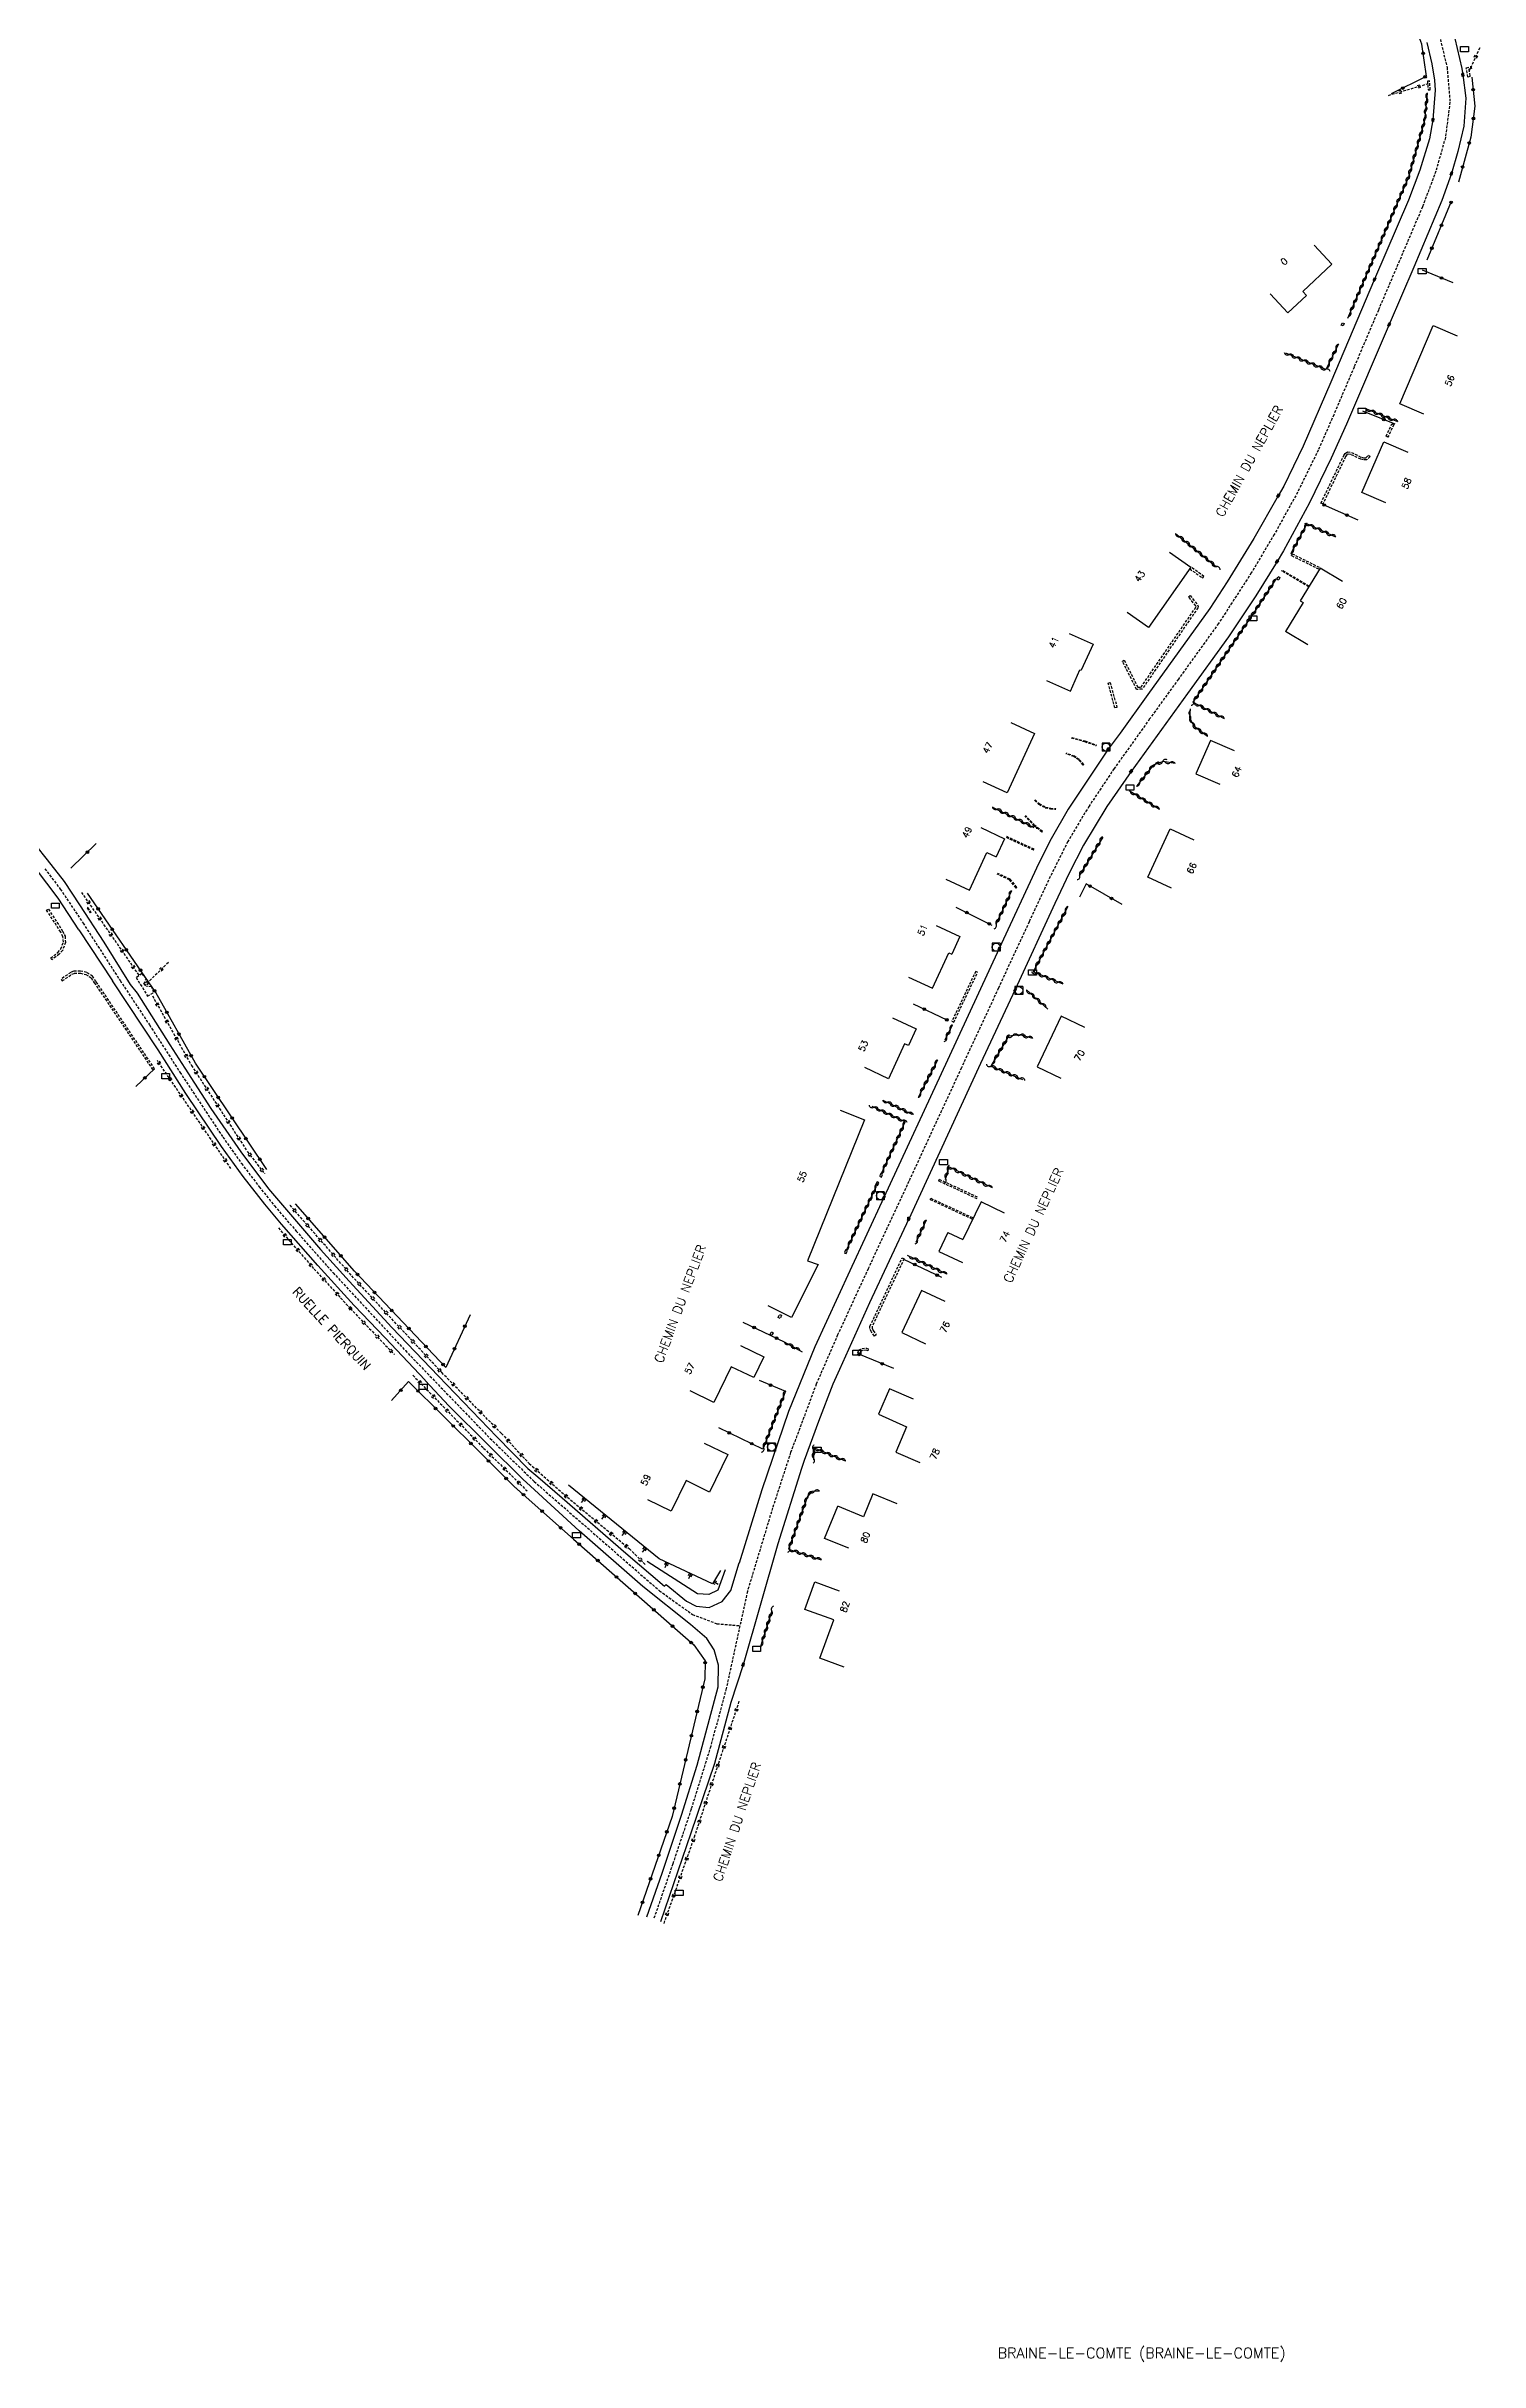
# Model space of a CAD drawing. Header units: millimetres. Extents: x 134000 to 135001, y 142013 to 143000.
# Drawn here: x 134335.5 to 134609.5, y 142262 to 142704.4 of the extents above; entities that cross this region are included whole.
import ezdxf
from ezdxf.enums import TextEntityAlignment as Align

# ---------------------------------------------------------------- set-up
doc = ezdxf.new("R2010")
doc.units = ezdxf.units.MM
doc.linetypes.add('DASHED', pattern=[0.75, 0.5, -0.25])
doc.layers.get('0').update_dxf_attribs({"linetype": 'CONTINUOUS'})
for name, color, linetype in [('W0001', 6, 'DASHED'), ('W0008', 7, 'CONTINUOUS'), ('W0100', 7, 'CONTINUOUS'), ('W0112', 1, 'DASHED'), ('W0211', 2, 'CONTINUOUS'), ('W0220', 5, 'DASHED'), ('W0310', 3, 'CONTINUOUS'), ('W0322', 7, 'CONTINUOUS'), ('W0400', 7, 'CONTINUOUS'), ('W0420', 7, 'CONTINUOUS'), ('W0980', 7, 'CONTINUOUS'), ('W0989', 7, 'CONTINUOUS'), ('W0991', 7, 'CONTINUOUS'), ('W1471', 7, 'CONTINUOUS')]:
    doc.layers.add(name, color=color, linetype=linetype)
doc.styles.get("Standard").update_dxf_attribs({"font": 'romans.shx', "width": 0.85})

# ---------------------------------------------------------------- blocks, each defined once
blk = doc.blocks.new('T1471')
at = {"color": 0, "linetype": 'Continuous', "flags": 128}
blk.add_lwpolyline([(-0.75, -0.5), (-0.75, 0.5), (0.75, 0.5), (0.75, -0.5), (-0.75, -0.5)], dxfattribs=at)
blk = doc.blocks.new('T400')
for p, q in [((-0.15, 0.3), (0.15, 0.3)), ((-0.15, -0.25), (-0.15, 0.3)), ((-0.15, 0.15), (0.15, 0.15)), ((-0.15, 0), (0.15, 0)), ((0.15, 0.3), (0.15, -0.25)), ((-0.15, -0.15), (0.15, -0.15)), ((-0.15, -0.25), (-0.15, -0.3)), ((-0.15, -0.3), (0.15, -0.3)), ((0.15, -0.3), (0.15, -0.25))]:
    blk.add_line(p, q)
blk = doc.blocks.new('T420')
for p, q in [((0.75, 0.75), (-0.75, 0.75)), ((-0.75, 0.75), (-0.75, -0.75)), ((0.75, 0.75), (0.75, -0.75)), ((0.75, -0.75), (-0.75, -0.75))]:
    blk.add_line(p, q)
blk.add_ellipse((0, 0), major_axis=(-0.53, 0.53), ratio=1, start_param=3.926991, end_param=10.210176)
blk = doc.blocks.new('t310o')
at = {"color": 0, "linetype": 'Continuous'}
for centre, start, end in [((-0.5, 0.38), 216.8699, 323.1304), ((0.5, -0.37), 36.8699, 143.1303)]:
    blk.add_arc(centre, 0.625, start, end, dxfattribs=at)
blk = doc.blocks.new('t220o')
at = {"color": 0, "linetype": 'Continuous'}
for p, q in [((-0.25, 0.25), (0.25, 0.25)), ((-0.25, -0.25), (0.25, -0.25))]:
    blk.add_line(p, q, dxfattribs=at)
blk = doc.blocks.new('t211o')
at = {"color": 0, "linetype": 'Continuous'}
for p, q in [((-0.29, 0.5), (-0.29, 0)), ((0, 1), (0, 0)), ((0.29, 0.5), (0.29, 0))]:
    blk.add_line(p, q, dxfattribs=at)
blk = doc.blocks.new('t322o')
at = {"color": 0, "linetype": 'Continuous'}
for radius in [0.25, 0.15]:
    blk.add_circle((0, 0), radius, dxfattribs=at)

msp = doc.modelspace()

# ---------------------------------------------------------------- linework, layer by layer
at = {"layer": 'W0001'}
for points in [[(134601.98, 142705.73), (134603.25, 142700.38), (134603.82, 142693.71), (134602.94, 142686.97), (134601.12, 142680.54), (134598.56, 142673.74), (134594.76, 142664.83), (134590.13, 142654), (134585.49, 142643.11), (134581.61, 142634.02), (134578.65, 142627.26), (134574.7, 142619.2), (134570.23, 142611.13), (134565.84, 142603.78), (134559.58, 142594.11), (134551.91, 142583.48), (134546.41, 142575.87), (134539.62, 142566.38), (134534.83, 142559.21), (134530.78, 142552.46), (134527.09, 142545.07), (134523.38, 142537.11), (134517.51, 142524.44), (134510.43, 142509.2), (134500.38, 142487.51), (134492.61, 142470.82), (134486.78, 142458.17), (134482.7, 142448.77), (134477.8, 142435.69), (134474.35, 142425.11), (134469.54, 142409.18), (134465.49, 142390.6), (134462.52, 142379.58), (134458.78, 142367.54), (134455.28, 142357.1), (134451.6, 142346.5)], [(134335.26, 142547.26), (134338.22, 142543.38), (134342.56, 142536.87), (134349.66, 142525.88), (134355.27, 142517.41), (134361.08, 142508.36), (134369.28, 142495.98), (134372.87, 142490.92), (134376.22, 142486.48), (134379.16, 142482.85), (134383.29, 142478.03), (134390.34, 142470.05), (134404.18, 142455.17), (134420.37, 142438.39), (134428.78, 142430.17)], [(134428.78, 142430.17), (134452.72, 142409.3), (134459.04, 142404.76), (134463.73, 142402.99), (134468.11, 142402.61)]]:
    msp.add_lwpolyline(points, dxfattribs=at)
at = {"layer": 'W0008'}
for p, q in [((134341.77, 142535.61), (134348.18, 142525.84)), ((134419.93, 142437.25), (134426.62, 142430.61)), ((134421.62, 142438.71), (134427.59, 142432.64)), ((134427.59, 142432.64), (134429.46, 142431.07)), ((134426.62, 142430.61), (134428.1, 142429.27))]:
    msp.add_line(p, q, dxfattribs=at)
for points in [[(134341.77, 142535.61), (134337.79, 142541.63), (134333.46, 142547.35), (134320.47, 142563.19), (134303.79, 142582.77), (134292.44, 142596.11), (134279.47, 142611.29), (134263.48, 142630.33), (134246.31, 142650.75), (134221.54, 142680.29), (134217.97, 142684.58), (134213.37, 142689.93), (134209.28, 142694.7), (134202.64, 142702.26), (134194.4, 142711.37), (134186.63, 142719.88), (134177.74, 142729.3), (134168.66, 142739.15), (134158.07, 142750.42), (134148.99, 142759.95), (134139.81, 142769.37), (134131.95, 142777.17), (134120.02, 142788.73), (134103.4, 142804.69)], [(134604.74, 142705.92), (134606.11, 142700.2), (134606.28, 142698.95), (134606.88, 142694.53), (134606.49, 142689.15), (134605.33, 142684.34), (134604.11, 142680.1), (134602.29, 142674.94), (134596.89, 142662.19), (134592.2, 142651.23), (134584.05, 142632.19), (134581.14, 142625.69), (134576.94, 142617.15), (134571.99, 142608.02), (134570.77, 142605.98), (134566.71, 142599.38), (134561.49, 142591.54), (134553.65, 142580.77), (134542.86, 142565.86), (134538.26, 142559.18), (134533.8, 142551.74), (134531.06, 142546.44), (134528.32, 142540.63), (134520.72, 142524.16), (134514.12, 142510.02), (134500.37, 142480.29), (134500.37, 142480.39), (134492.87, 142464.28), (134487.12, 142451.57), (134485.86, 142448.76), (134483.1, 142441.61), (134480.37, 142434.2), (134479.86, 142432.65), (134475.35, 142418.28), (134468.73, 142395.16), (134466.37, 142387.93), (134463.22, 142376.27), (134458.72, 142362.97), (134452.91, 142346.02)], [(134599.39, 142705.12), (134600.36, 142701.06), (134600.83, 142697.93), (134600.99, 142696.03), (134600.56, 142690.33), (134599.9, 142686.75), (134598.07, 142680.73), (134595.89, 142675.02), (134589.39, 142659.91), (134581.04, 142640.25), (134575.79, 142627.98), (134572.04, 142620.37), (134571.01, 142618.54), (134566.3, 142610.35), (134561.22, 142602.08), (134557.93, 142596.98), (134546.1, 142580.57), (134540.78, 142573.18), (134538.51, 142570.08), (134530.86, 142558.61), (134527.57, 142552.94), (134525.26, 142548.29), (134517.68, 142532), (134507.81, 142510.68), (134495.61, 142484.41), (134489.13, 142470.43), (134482.4, 142455.91), (134477.4, 142443.54), (134472.27, 142428.55), (134467.99, 142414.59)], [(134333.49, 142551.77), (134335.7, 142548.96), (134338.93, 142544.79), (134341.89, 142540.37), (134346.53, 142533.25), (134351.6, 142525.16), (134352.93, 142523.49), (134359.17, 142513.58), (134362, 142509.16), (134366.98, 142501.43), (134372.73, 142493.16), (134378.03, 142486.12), (134387.92, 142474.51), (134393.42, 142468.44), (134401.55, 142459.57), (134410.5, 142450.29), (134421.62, 142438.71)], [(134407.97, 142449.5), (134400.3, 142457.59), (134394.36, 142463.83), (134387.43, 142471.46), (134380.47, 142479.33), (134377.3, 142483.13), (134373.14, 142488.42), (134369.01, 142494.2), (134362.23, 142504.32), (134356.92, 142512.63), (134348.18, 142525.84)], [(134407.93, 142449.48), (134412.45, 142444.65), (134419.93, 142437.25)], [(134450.29, 142346.98), (134453.27, 142355.32), (134456.95, 142366.39), (134459.96, 142375.96), (134463.98, 142390.9), (134464.02, 142395.08), (134463.19, 142397.98), (134461.81, 142400.15), (134458.65, 142402.87), (134449.56, 142410.13), (134437.36, 142420.77), (134428.08, 142429.28)], [(134429.46, 142431.07), (134434.16, 142427.06), (134446.33, 142416.49), (134453.72, 142410.17), (134453.99, 142410.51), (134457.93, 142407.31), (134459.77, 142406.37), (134462.22, 142406.11), (134464.74, 142407.26), (134466.35, 142409.31), (134467.97, 142414.61)]]:
    msp.add_lwpolyline(points, dxfattribs=at)
at = {"layer": 'W0100'}
for p, q in [((134581.25, 142662.79), (134575.67, 142657.57)), ((134577.84, 142666.44), (134581.25, 142662.79)), ((134575.67, 142657.57), (134576.4, 142656.79)), ((134576.64, 142590.01), (134572.38, 142592.62)), ((134526.69, 142583.24), (134531.26, 142581.2)), ((134531.26, 142581.2), (134533.08, 142585.29)), ((134533.08, 142585.29), (134533.36, 142585.17)), ((134511.97, 142543.17), (134515.33, 142550.37)), ((134515.33, 142550.37), (134517.06, 142549.56)), ((134507.44, 142545.29), (134511.97, 142543.17)), ((134504.89, 142524.45), (134508.03, 142531.21)), ((134508.03, 142531.21), (134508.58, 142530.95)), ((134500.36, 142526.55), (134504.89, 142524.45)), ((134507.85, 142477.77), (134510.72, 142476.41)), ((134491.75, 142423.44), (134486.81, 142425.45)), ((134493.53, 142427.8), (134491.75, 142423.44)), ((134498.16, 142425.91), (134493.53, 142427.8)), ((134480.49, 142405.74), (134482.41, 142410.99)), ((134482.41, 142410.99), (134487.1, 142409.28)), ((134486.04, 142403.73), (134480.49, 142405.74)), ((134483.36, 142396.38), (134486.04, 142403.73)), ((134488.06, 142394.67), (134483.36, 142396.38))]:
    msp.add_line(p, q, dxfattribs=at)
for points in [[(134569.43, 142657.12), (134572.85, 142653.47), (134576.4, 142656.79)], [(134598.85, 142634.12), (134594.25, 142636.07), (134600.58, 142651.03), (134605.19, 142649.08)], [(134591.57, 142617.16), (134586.98, 142619.14), (134591.16, 142628.83), (134595.75, 142626.85)], [(134550.24, 142607.77), (134554.32, 142604.89), (134546.18, 142593.33), (134542.09, 142596.21)], [(134583.26, 142602.12), (134578.98, 142604.71), (134575.2, 142598.47), (134575.74, 142598.13), (134572.38, 142592.62)], [(134531.04, 142592.22), (134535.6, 142590.17), (134533.36, 142585.17)], [(134519.9, 142575.19), (134524.43, 142573.08), (134519.16, 142561.77), (134514.63, 142563.88)], [(134562.62, 142569.78), (134558.04, 142571.78), (134555.25, 142565.39), (134559.83, 142563.39)], [(134514.13, 142555.11), (134518.67, 142552.99), (134517.06, 142549.56)], [(134550.58, 142543.55), (134546.05, 142545.65), (134550.34, 142554.91), (134554.88, 142552.8)], [(134505.59, 142536.38), (134510.13, 142534.28), (134508.58, 142530.95)], [(134497.3, 142518.78), (134501.82, 142516.64), (134500.34, 142513.5), (134499.59, 142513.81), (134496.5, 142507.14), (134491.96, 142509.25)], [(134534.03, 142516.95), (134529.51, 142519.1), (134524.91, 142509.39), (134529.42, 142507.25)], [(134487.29, 142501.13), (134491.93, 142499.26), (134481.04, 142472.33), (134483.08, 142471.63), (134477.97, 142461.49), (134473.51, 142463.74)], [(134518.69, 142481.42), (134514.19, 142483.59), (134510.72, 142476.41)], [(134507.85, 142477.77), (134506.13, 142474.14), (134510.65, 142472)], [(134507.35, 142464.55), (134502.82, 142466.67), (134499.07, 142458.61), (134503.6, 142456.5)], [(134468.22, 142456.16), (134472.71, 142453.97), (134470.77, 142450.01), (134466.43, 142452.05), (134463.1, 142445.28), (134458.62, 142447.49)], [(134501.26, 142445.88), (134496.67, 142447.87), (134494.57, 142443.01), (134499.96, 142440.59), (134497.9, 142435.8), (134502.49, 142433.82)], [(134461.3, 142437.52), (134465.8, 142435.34), (134462.32, 142428.16), (134457.82, 142430.33), (134454.98, 142424.5), (134450.49, 142426.69)], [(134488.92, 142417.4), (134484.3, 142419.29), (134486.81, 142425.45)]]:
    msp.add_lwpolyline(points, dxfattribs=at)
at = {"layer": 'W0112'}
for p, q in [((134599.9, 142697.82), (134599.5, 142697.78)), ((134600.06, 142696.1), (134599.9, 142697.82)), ((134606.94, 142700.3), (134607.79, 142700.57)), ((134607.26, 142698.54), (134606.94, 142700.3)), ((134583.41, 142650.97), (134583.05, 142651.13)), ((134583.62, 142651.43), (134583.41, 142650.97)), ((134591.61, 142629.91), (134592.7, 142632.27)), ((134592.7, 142632.27), (134593.07, 142632.1)), ((134587.75, 142625.8), (134588.27, 142626.3)), ((134554.32, 142604.89), (134554.09, 142604.56)), ((134556.78, 142603.12), (134554.32, 142604.89)), ((134573.55, 142607.09), (134573.65, 142607.43)), ((134573.55, 142607.09), (134578.84, 142604.47)), ((134573.65, 142607.43), (134579.02, 142604.77)), ((134570.71, 142602.57), (134570.97, 142603.07)), ((134570.97, 142603.07), (134571.33, 142602.89)), ((134571.65, 142604.14), (134571.74, 142604.31)), ((134576.8, 142601.1), (134571.65, 142604.14)), ((134576.9, 142601.27), (134571.74, 142604.31)), ((134538.87, 142582.84), (134540.17, 142578.09)), ((134543.93, 142581.51), (134541.21, 142586.92)), ((134540.17, 142578.09), (134539.78, 142577.98)), ((134519.06, 142553.45), (134524.31, 142551.02)), ((134343.48, 142539.85), (134344.07, 142538.9)), ((134344.07, 142538.9), (134343.92, 142538.82)), ((134338, 142530.93), (134336.62, 142529.88)), ((134340.2, 142527.44), (134338.37, 142526.15)), ((134354.2, 142525.27), (134354.67, 142524.74)), ((134508.98, 142517.92), (134513.53, 142527.47)), ((134513.53, 142527.47), (134513.17, 142527.64)), ((134494.67, 142487.23), (134494.31, 142487.4)), ((134494.41, 142486.7), (134494.67, 142487.23)), ((134495.39, 142488.87), (134495.03, 142489.03)), ((134495.17, 142488.34), (134495.39, 142488.87)), ((134513.53, 142484.5), (134506.19, 142487.88)), ((134504.49, 142484.06), (134512.57, 142480.31)), ((134488.64, 142474.25), (134488.28, 142474.41)), ((134488.4, 142473.72), (134488.64, 142474.25)), ((134492.97, 142459.86), (134499.12, 142472.89)), ((134475.82, 142461.33), (134475.45, 142461.48)), ((134476.06, 142461.92), (134475.82, 142461.33)), ((134474.24, 142458.05), (134473.88, 142458.23)), ((134474.49, 142458.59), (134474.24, 142458.05)), ((134492.28, 142455.65), (134492.64, 142455.54))]:
    msp.add_line(p, q, dxfattribs=at)
for points in [[(134599.5, 142697.78), (134599.66, 142696.07), (134600.06, 142696.1)], [(134607.4, 142700.02), (134607.65, 142698.61), (134607.26, 142698.54)], [(134607.79, 142700.57), (134607.91, 142700.18), (134607.4, 142700.02)], [(134583.05, 142651.13), (134583.25, 142651.6), (134583.62, 142651.43)], [(134593.07, 142632.1), (134591.97, 142629.74), (134591.61, 142629.91)], [(134579.16, 142617.13), (134583.52, 142626.2), (134583.79, 142626.62), (134584.23, 142626.92), (134584.99, 142626.8), (134586.89, 142625.88), (134587.3, 142625.8), (134587.75, 142625.8)], [(134583.87, 142626), (134579.52, 142616.96), (134579.16, 142617.13)], [(134588.27, 142626.3), (134588.55, 142626.02), (134587.91, 142625.41), (134587.26, 142625.4), (134586.77, 142625.5), (134584.87, 142626.42), (134584.32, 142626.5), (134584.09, 142626.34), (134583.87, 142626)], [(134554.09, 142604.56), (134556.55, 142602.8), (134556.78, 142603.12)], [(134571.33, 142602.89), (134571.07, 142602.39), (134570.71, 142602.57)], [(134541.21, 142586.92), (134541.56, 142587.11), (134544.17, 142581.92), (134544.78, 142581.97), (134555.27, 142597.27), (134555.28, 142597.34), (134555.22, 142597.51)], [(134554.16, 142599.45), (134555.57, 142597.71), (134555.7, 142597.39), (134555.65, 142597.12), (134545, 142581.58), (134543.93, 142581.51)], [(134555.22, 142597.51), (134553.85, 142599.2), (134554.16, 142599.45)], [(134539.78, 142577.98), (134538.48, 142582.73), (134538.87, 142582.84)], [(134531.43, 142572.25), (134533.95, 142571.57), (134536.2, 142570.79), (134536.29, 142570.89)], [(134531.52, 142572.35), (134534.04, 142571.67), (134536.29, 142570.89)], [(134533.73, 142567.07), (134532.88, 142568.04), (134531.93, 142568.68), (134530.4, 142569.23)], [(134533.73, 142567.07), (134533.84, 142567.15), (134533, 142568.12), (134532.05, 142568.75), (134530.52, 142569.31)], [(134525.84, 142554.26), (134524.39, 142555.42), (134522.58, 142557.33)], [(134525.84, 142554.26), (134525.93, 142554.38), (134524.47, 142555.54), (134522.67, 142557.44)], [(134524.43, 142560.36), (134525.2, 142559.59), (134526.48, 142558.92), (134527.49, 142558.68), (134528.49, 142558.61), (134528.45, 142558.75)], [(134524.53, 142560.45), (134525.28, 142559.7), (134526.53, 142559.05), (134527.51, 142558.82), (134528.45, 142558.75)], [(134518.98, 142553.26), (134524.23, 142550.83), (134524.31, 142551.02)], [(134520.88, 142543.57), (134519.61, 142545.14), (134517.27, 142546.24)], [(134520.88, 142543.57), (134521.04, 142543.7), (134519.76, 142545.26), (134517.43, 142546.37)], [(134338.3, 142535.15), (134335.61, 142539.32), (134335.95, 142539.54)], [(134335.95, 142539.54), (134338.65, 142535.35), (134339.12, 142534.37), (134339.2, 142533.16), (134338.67, 142531.72), (134338, 142530.93)], [(134343.48, 142539.85), (134343.33, 142539.77), (134343.92, 142538.82)], [(134336.62, 142529.88), (134336.38, 142530.2), (134337.73, 142531.22), (134338.32, 142531.92), (134338.8, 142533.22), (134338.72, 142534.27), (134338.3, 142535.15)], [(134338.37, 142526.15), (134338.6, 142525.83), (134340.39, 142527.08), (134340.87, 142527.27), (134342.06, 142527.3), (134343.11, 142527.07), (134344.1, 142526.41), (134344.71, 142525.48)], [(134356.25, 142509.02), (134345.05, 142525.7), (134344.39, 142526.7), (134343.27, 142527.44), (134342.09, 142527.7), (134340.79, 142527.67), (134340.2, 142527.44)], [(134344.71, 142525.48), (134355.92, 142508.8), (134356.25, 142509.02)], [(134354.2, 142525.27), (134354.67, 142526.23), (134353.82, 142527.22), (134352.74, 142526.46), (134354.86, 142522.93), (134356.18, 142523.64), (134355.64, 142524.71), (134354.67, 142524.74)], [(134513.17, 142527.64), (134508.62, 142518.1), (134508.98, 142517.92)], [(134494.31, 142487.4), (134494.05, 142486.88), (134494.41, 142486.7)], [(134495.03, 142489.03), (134494.8, 142488.5), (134495.17, 142488.34)], [(134513.45, 142484.18), (134506.1, 142487.57), (134506.19, 142487.88)], [(134504.49, 142484.06), (134504.61, 142484.28), (134512.69, 142480.54)], [(134488.28, 142474.41), (134488.04, 142473.88), (134488.4, 142473.72)], [(134499.12, 142472.89), (134499.48, 142472.71), (134493.36, 142459.76), (134493.36, 142459.48), (134493.6, 142458.99)], [(134475.45, 142461.48), (134475.69, 142462.07), (134476.06, 142461.92)], [(134493.82, 142457.95), (134493.25, 142458.79), (134492.95, 142459.39), (134492.97, 142459.86)], [(134493.6, 142458.99), (134494.15, 142458.17), (134493.82, 142457.95)], [(134473.88, 142458.23), (134474.13, 142458.76), (134474.49, 142458.59)], [(134490.66, 142454.8), (134490.87, 142455.31), (134491.45, 142455.61), (134492.28, 142455.65)], [(134491.18, 142455.02), (134491.03, 142454.64), (134490.66, 142454.8)], [(134492.64, 142455.54), (134492.53, 142455.16), (134492.24, 142455.24), (134491.55, 142455.22), (134491.18, 142455.02)]]:
    msp.add_lwpolyline(points, dxfattribs=at)
at = {"layer": 'W0211'}
for points in [[(134464.4, 142413.13), (134462.89, 142410.62), (134452.68, 142415.38), (134435.33, 142429.48)], [(134465.26, 142413.26), (134463.88, 142409.42), (134462.14, 142408.58), (134460.01, 142408.69), (134450.38, 142414.86)]]:
    msp.add_lwpolyline(points, dxfattribs=at)
at = {"layer": 'W0220'}
for p, q in [((134609.5, 142704.11), (134607.39, 142699.51)), ((134599.67, 142697.23), (134591.95, 142694.95)), ((134353.26, 142526.94), (134342.31, 142542.74)), ((134358.87, 142529.34), (134354.48, 142525.1)), ((134370.83, 142489.97), (134356.75, 142510.64)), ((134405.61, 142450.47), (134419.11, 142436.54)), ((134422.51, 142439.36), (134427.82, 142433.62)), ((134419.11, 142436.54), (134427.43, 142428.38))]:
    msp.add_line(p, q, dxfattribs=at)
for points in [[(134355.82, 142522.98), (134363.29, 142509.68), (134374.01, 142493.15), (134377.27, 142488.97)], [(134422.51, 142439.36), (134411.12, 142450.98), (134393.82, 142469.59), (134381.94, 142483.16)], [(134379.89, 142478.62), (134386.73, 142470.76), (134393.65, 142463.22), (134402.06, 142454.42)], [(134427.82, 142433.62), (134434.57, 142427.65), (134446.98, 142417.32), (134450.05, 142414.27)], [(134453.61, 142345.74), (134459.43, 142362.25), (134464.05, 142376.32), (134467.99, 142388.18)]]:
    msp.add_lwpolyline(points, dxfattribs=at)
at = {"layer": 'W0310'}
for p, q in [((134593.83, 142632.68), (134587.58, 142635.22)), ((134551.37, 142611.34), (134559.17, 142604.94)), ((134560.73, 142575.92), (134554.68, 142579.08)), ((134548.29, 142558.6), (134542.52, 142562.14)), ((134516.36, 142559.05), (134524.26, 142555.16)), ((134537.44, 142553.31), (134532.96, 142545.87)), ((134520.02, 142543.04), (134517.05, 142536.61)), ((134530.8, 142540.01), (134524.13, 142527.54)), ((134529.87, 142525.19), (134524.13, 142527.54)), ((134522.88, 142524.09), (134526.95, 142520.45)), ((134508.7, 142517.38), (134507.29, 142514.52)), ((134505.87, 142510.7), (134502.16, 142503.56)), ((134495.4, 142503.06), (134500.95, 142500.36)), ((134488.45, 142474.37), (134494.2, 142486.62)), ((134503.7, 142480.11), (134501.7, 142475.83)), ((134507.68, 142469.76), (134500.12, 142473.36)), ((134476.57, 142456.87), (134479.98, 142454.94)), ((134476.79, 142447.42), (134472.5, 142436.37)), ((134472.11, 142398.7), (134474.25, 142405.49))]:
    msp.add_line(p, q, dxfattribs=at)
for points in [[(134599.48, 142695.46), (134598.97, 142690.24), (134595.86, 142679.39), (134584.26, 142652.38)], [(134582.5, 142647.49), (134580.08, 142642.64), (134572.47, 142645.75)], [(134582.02, 142610.62), (134576.48, 142613.16), (134573.41, 142607.49)], [(134570.52, 142602.58), (134566.64, 142596.67), (134554.69, 142579.07)], [(134557.49, 142572.55), (134554.95, 142574.43), (134554.07, 142576.11), (134554.24, 142577.81)], [(134551.31, 142567.36), (134549.01, 142567.76), (134547.12, 142567.04), (134543.95, 142563.09)], [(134524.11, 142514.8), (134521.64, 142515.55), (134519.42, 142515.25), (134516.07, 142509.55), (134522.12, 142507.01)], [(134495.15, 142489.02), (134499.7, 142498.9), (134493.37, 142501.83)], [(134516.36, 142486.26), (134508.01, 142490.28), (134507.31, 142487.79)], [(134488.31, 142434.07), (134482.23, 142436.58), (134482.14, 142434.33)], [(134483.31, 142428.34), (134481.86, 142428.23), (134481, 142427.31), (134477.42, 142417.21), (134483.63, 142415.18)]]:
    msp.add_lwpolyline(points, dxfattribs=at)
at = {"layer": 'W0322'}
for p, q in [((134607.98, 142698.49), (134608.59, 142692.95)), ((134599.44, 142663.63), (134604.11, 142674.8)), ((134604.42, 142659.23), (134598.59, 142661.64)), ((134593.36, 142632.21), (134587.19, 142634.71)), ((134586.28, 142613.88), (134579.65, 142616.81)), ((134345.1, 142552.08), (134340.21, 142547.38)), ((134509.36, 142539.93), (134516.27, 142536.49)), ((134501.2, 142521.42), (134507.67, 142518.38)), ((134352.68, 142505.63), (134356.23, 142509.05)), ((134499.38, 142472.67), (134506.66, 142469.2)), ((134468.68, 142460.62), (134476.56, 142456.87)), ((134497.51, 142451.77), (134490.83, 142454.5)), ((134471.79, 142449.51), (134476.79, 142447.41)), ((134472.5, 142436.37), (134464.06, 142440.43)), ((134418.38, 142435.75), (134424.96, 142429.23)), ((134424.96, 142429.23), (134426.82, 142427.58))]:
    msp.add_line(p, q, dxfattribs=at)
for points in [[(134592.67, 142695.37), (134599.34, 142698.71), (134598.44, 142704.82), (134596.7, 142709.41)], [(134608.59, 142692.95), (134607.83, 142687.07), (134605.42, 142678.46)], [(134541.19, 142540.41), (134534.26, 142544.38), (134532.98, 142541.84)], [(134377.66, 142489.77), (134364.03, 142510.08), (134356.45, 142523.6), (134343.41, 142542.58)], [(134416.54, 142462.02), (134411.92, 142451.95), (134394.45, 142470.33), (134383.15, 142483.24)], [(134418.38, 142435.75), (134404.79, 142449.25), (134401.52, 142445.63)], [(134424.96, 142429.23), (134436.31, 142419.15), (134459.29, 142398.95), (134461.48, 142395.92), (134461.4, 142392.45), (134455.17, 142366.15), (134448.6, 142347.22)]]:
    msp.add_lwpolyline(points, dxfattribs=at)

# ---------------------------------------------------------------- block references
at = {"layer": 'W0211'}
for p, rotation in [((134438.48, 142426.92), 140.9064258355465), ((134442.36, 142423.77), 140.9064258355465), ((134446.24, 142420.62), 140.9064258355465), ((134450.12, 142417.46), 140.9064258355465), ((134454.22, 142414.66), 154.9912945989635), ((134458.75, 142412.55), 154.9912945989635), ((134463.11, 142410.99), 239.0529904114305)]:
    msp.add_blockref('t211o', p, dxfattribs=dict(at, rotation=rotation))
at = {"layer": 'W0220'}
for p, rotation in [((134608.72, 142702.41), 245.4257016514454), ((134594.28, 142695.64), 196.4321656811124), ((134597.88, 142696.7), 196.4321656811124), ((134343.65, 142540.81), 124.7241772076529), ((134345.78, 142537.73), 124.7241772076529), ((134347.92, 142534.65), 124.7241772076529), ((134350.06, 142531.57), 124.7241772076529), ((134352.19, 142528.48), 124.7241772076529), ((134354.83, 142525.43), 224.0042065137097), ((134357.52, 142528.03), 224.0042065137097), ((134356.73, 142521.35), 299.29788889455), ((134358.57, 142518.08), 299.29788889455), ((134360.4, 142514.81), 299.29788889455), ((134357.11, 142510.12), 124.2600131352332), ((134362.24, 142511.54), 299.29788889455), ((134364.16, 142508.32), 302.9818118306417), ((134359.22, 142507.02), 124.2600131352332), ((134361.33, 142503.92), 124.2600131352332), ((134366.2, 142505.18), 302.9818118306417), ((134363.44, 142500.82), 124.2600131352332), ((134368.25, 142502.03), 302.9818118306417), ((134370.29, 142498.89), 302.9818118306417), ((134365.55, 142497.72), 124.2600131352332), ((134367.66, 142494.62), 124.2600131352332), ((134372.33, 142495.74), 302.9818118306417), ((134369.77, 142491.52), 124.2600131352332), ((134374.42, 142492.63), 307.9603948989287), ((134376.72, 142489.67), 307.9603948989287), ((134382.99, 142481.96), 131.2204863229281), ((134381.12, 142477.21), 311.0225061396268), ((134385.46, 142479.14), 131.2204863229281), ((134387.93, 142476.32), 131.2204863229281), ((134383.58, 142474.38), 311.0225061396268), ((134390.4, 142473.5), 131.2204863229281), ((134386.04, 142471.55), 311.0225061396268), ((134388.55, 142468.77), 312.5717936428836), ((134392.87, 142470.68), 131.2204863229281), ((134395.39, 142467.9), 132.9027701343055), ((134391.09, 142466.01), 312.5717936428836), ((134393.63, 142463.25), 312.5717936428836), ((134397.95, 142465.16), 132.9027701343055), ((134396.22, 142460.54), 313.7015366205636), ((134400.5, 142462.41), 132.9027701343055), ((134403.05, 142459.66), 132.9027701343055), ((134398.81, 142457.82), 313.7015366205636), ((134401.4, 142455.11), 313.7015366205636), ((134405.61, 142456.92), 132.9027701343055), ((134408.16, 142454.17), 132.9027701343055), ((134410.71, 142451.42), 132.9027701343055), ((134406.92, 142449.12), 314.1102437077306), ((134409.53, 142446.43), 314.1102437077306), ((134413.32, 142448.73), 134.434956298455), ((134415.95, 142446.06), 134.434956298455), ((134412.14, 142443.73), 314.1102437077306), ((134414.75, 142441.04), 314.1102437077306), ((134418.58, 142443.38), 134.434956298455), ((134417.36, 142438.35), 314.1102437077306), ((134421.2, 142440.7), 134.434956298455), ((134423.79, 142437.98), 312.7417230386911), ((134420.45, 142435.23), 315.546178630413), ((134423.13, 142432.6), 315.546178630413), ((134426.33, 142435.23), 312.7417230386911), ((134429.23, 142432.37), 318.4933092661556), ((134425.81, 142429.97), 315.546178630413), ((134432.04, 142429.89), 318.4933092661556), ((134434.85, 142427.41), 320.2261301767654), ((134437.73, 142425.01), 320.2261301767654), ((134440.61, 142422.61), 320.2261301767654), ((134443.5, 142420.21), 320.2261301767654), ((134446.38, 142417.82), 320.2261301767654), ((134449.09, 142415.23), 315.2431825678619), ((134467.46, 142386.57), 71.62301422930128), ((134465.09, 142379.46), 71.62301422930128), ((134466.27, 142383.02), 71.62301422930128), ((134463.91, 142375.9), 71.84389853230074), ((134462.74, 142372.33), 71.84389853230074), ((134461.58, 142368.77), 71.84389853230074), ((134459.22, 142361.65), 70.54993101179848), ((134460.41, 142365.21), 71.84389853230074), ((134457.98, 142358.11), 70.54993101179848), ((134456.73, 142354.58), 70.54993101179848), ((134455.48, 142351.04), 70.54993101179848), ((134454.23, 142347.51), 70.54993101179848)]:
    msp.add_blockref('t220o', p, dxfattribs=dict(at, rotation=rotation))
at = {"layer": 'W0310'}
for p, rotation in [((134599.24, 142692.98), 264.4240586759598), ((134599.39, 142694.47), 264.4240586759598), ((134598.49, 142688.56), 253.9729513091183), ((134598.9, 142690), 253.9729513091183), ((134599.09, 142691.48), 264.4240586759598), ((134597.25, 142684.23), 253.9729513091183), ((134597.66, 142685.67), 253.9729513091183), ((134598.07, 142687.12), 253.9729513091183), ((134596, 142679.91), 253.9729513091183), ((134596.42, 142681.35), 253.9729513091183), ((134596.83, 142682.79), 253.9729513091183), ((134594.29, 142675.75), 246.7680928779809), ((134594.88, 142677.13), 246.7680928779809), ((134595.48, 142678.51), 246.7680928779809), ((134591.93, 142670.24), 246.7680928779809), ((134592.52, 142671.61), 246.7680928779809), ((134593.11, 142672.99), 246.7680928779809), ((134593.7, 142674.37), 246.7680928779809), ((134590.15, 142666.1), 246.7680928779809), ((134590.74, 142667.48), 246.7680928779809), ((134591.33, 142668.86), 246.7680928779809), ((134588.38, 142661.97), 246.7680928779809), ((134588.97, 142663.34), 246.7680928779809), ((134589.56, 142664.72), 246.7680928779809), ((134586.6, 142657.83), 246.7680928779809), ((134587.19, 142659.21), 246.7680928779809), ((134587.78, 142660.59), 246.7680928779809), ((134584.83, 142653.7), 246.7680928779809), ((134585.42, 142655.07), 246.7680928779809), ((134586.01, 142656.45), 246.7680928779809), ((134573.06, 142645.51), 157.789746036664), ((134574.45, 142644.94), 157.789746036664), ((134575.84, 142644.37), 157.789746036664), ((134580.72, 142643.91), 243.4821989302618), ((134581.39, 142645.25), 243.4821989302618), ((134582.06, 142646.59), 243.4821989302618), ((134577.23, 142643.81), 157.789746036664), ((134578.62, 142643.24), 157.789746036664), ((134580.01, 142642.67), 157.789746036664), ((134588.73, 142634.75), 157.939818920092), ((134590.12, 142634.19), 157.939818920092), ((134591.51, 142633.62), 157.939818920092), ((134592.9, 142633.06), 157.939818920092), ((134552.14, 142610.7), 320.676990692538), ((134553.3, 142609.75), 320.676990692538), ((134554.46, 142608.8), 320.676990692538), ((134573.9, 142608.4), 241.5278833087337), ((134574.62, 142609.72), 241.5278833087337), ((134575.34, 142611.04), 241.5278833087337), ((134576.05, 142612.36), 241.5278833087337), ((134577.02, 142612.91), 155.3458343920597), ((134578.38, 142612.29), 155.3458343920597), ((134579.75, 142611.66), 155.3458343920597), ((134581.11, 142611.03), 155.3458343920597), ((134555.62, 142607.85), 320.676990692538), ((134556.78, 142606.9), 320.676990692538), ((134557.94, 142605.95), 320.676990692538), ((134559.1, 142605), 320.676990692538), ((134569.14, 142600.49), 236.7548139986327), ((134569.97, 142601.74), 236.7548139986327), ((134565.84, 142595.48), 235.8333037494151), ((134566.68, 142596.73), 236.7548139986327), ((134567.5, 142597.98), 236.7548139986327), ((134568.32, 142599.24), 236.7548139986327), ((134563.31, 142591.76), 235.8333037494151), ((134564.15, 142593), 235.8333037494151), ((134564.99, 142594.24), 235.8333037494151), ((134559.94, 142586.8), 235.8333037494151), ((134560.78, 142588.04), 235.8333037494151), ((134561.62, 142589.28), 235.8333037494151), ((134562.47, 142590.52), 235.8333037494151), ((134556.57, 142581.83), 235.8333037494151), ((134557.41, 142583.07), 235.8333037494151), ((134558.25, 142584.32), 235.8333037494151), ((134559.1, 142585.56), 235.8333037494151), ((134554.89, 142579.35), 235.8333037494151), ((134555.85, 142578.46), 152.4089915305669), ((134555.73, 142580.59), 235.8333037494151), ((134557.18, 142577.77), 152.4089915305669), ((134554.12, 142576.55), 84.45623477305612), ((134554.56, 142575.17), 117.6204839889648), ((134555.48, 142574.04), 143.4966415264869), ((134556.69, 142573.14), 143.4966415264869), ((134558.51, 142577.08), 152.4089915305669), ((134559.84, 142576.38), 152.4089915305669), ((134545.47, 142564.98), 231.246605793348), ((134546.41, 142566.15), 231.246605793348), ((134547.46, 142567.17), 200.9012006693183), ((134548.86, 142567.71), 200.9012006693183), ((134550.33, 142567.53), 170.0714154795297), ((134543.6, 142561.48), 148.4989619966808), ((134544.53, 142563.82), 231.246605793348), ((134544.88, 142560.69), 148.4989619966808), ((134546.16, 142559.91), 148.4989619966808), ((134517.26, 142558.61), 333.7956520853581), ((134518.6, 142557.95), 333.7956520853581), ((134519.95, 142557.29), 333.7956520853581), ((134521.29, 142556.62), 333.7956520853581), ((134522.64, 142555.96), 333.7956520853581), ((134547.44, 142559.13), 148.4989619966808), ((134523.98, 142555.3), 333.7956520853581), ((134536.15, 142551.17), 238.9085364864243), ((134536.93, 142552.45), 238.9085364864243), ((134533.83, 142547.31), 238.9085364864243), ((134534.6, 142548.6), 238.9085364864243), ((134535.38, 142549.88), 238.9085364864243), ((134519.6, 142542.13), 245.2180951315633), ((134533.05, 142546.03), 238.9085364864243), ((134517.72, 142538.05), 245.2180951315633), ((134518.34, 142539.41), 245.2180951315633), ((134518.97, 142540.77), 245.2180951315633), ((134529.62, 142537.81), 241.8694124172726), ((134530.33, 142539.13), 241.8694124172726), ((134517.09, 142536.69), 245.2180951315633), ((134527.5, 142533.84), 241.8694124172726), ((134528.2, 142535.16), 241.8694124172726), ((134528.91, 142536.49), 241.8694124172726), ((134525.38, 142529.87), 241.8694124172726), ((134526.08, 142531.2), 241.8694124172726), ((134526.79, 142532.52), 241.8694124172726), ((134524.78, 142527.27), 157.7407956726439), ((134524.67, 142528.55), 241.8694124172726), ((134526.17, 142526.71), 157.7407956726439), ((134527.56, 142526.14), 157.7407956726439), ((134528.95, 142525.57), 157.7407956726439), ((134523.62, 142523.43), 318.2105865714471), ((134524.74, 142522.43), 318.2105865714471), ((134525.86, 142521.43), 318.2105865714471), ((134508.26, 142516.49), 243.780737500715), ((134507.6, 142515.14), 243.780737500715), ((134517.55, 142512.07), 239.5186143749379), ((134518.31, 142513.37), 239.5186143749379), ((134519.08, 142514.66), 239.5186143749379), ((134520.23, 142515.36), 187.702897582525), ((134521.71, 142515.53), 163.0854267478608), ((134523.15, 142515.09), 163.0854267478608), ((134504.02, 142507.15), 242.5844152963071), ((134504.71, 142508.48), 242.5844152963071), ((134505.41, 142509.81), 242.5844152963071), ((134516.13, 142509.52), 337.2484363233902), ((134516.79, 142510.78), 239.5186143749379), ((134517.51, 142508.94), 337.2484363233902), ((134518.89, 142508.36), 337.2484363233902), ((134520.28, 142507.78), 337.2484363233902), ((134521.66, 142507.2), 337.2484363233902), ((134496.3, 142502.62), 334.0331030194279), ((134502.64, 142504.48), 242.5844152963071), ((134503.33, 142505.82), 242.5844152963071), ((134493.7, 142501.67), 155.2460281337542), ((134495.06, 142501.05), 155.2460281337542), ((134496.42, 142500.42), 155.2460281337542), ((134497.65, 142501.96), 334.0331030194279), ((134497.79, 142499.79), 155.2460281337542), ((134499, 142501.31), 334.0331030194279), ((134499.15, 142499.16), 155.2460281337542), ((134499.33, 142498.1), 65.28506732484406), ((134500.35, 142500.65), 334.0331030194279), ((134497.45, 142494.01), 65.28506732484406), ((134498.08, 142495.37), 65.28506732484406), ((134498.71, 142496.74), 65.28506732484406), ((134495.57, 142489.92), 65.28506732484406), ((134496.2, 142491.29), 65.28506732484406), ((134496.82, 142492.65), 65.28506732484406), ((134507.81, 142489.57), 254.173271905655), ((134508.7, 142489.95), 154.2782047091016), ((134510.06, 142489.3), 154.2782047091016), ((134493.34, 142484.78), 64.86871494980791), ((134493.98, 142486.14), 64.86871494980791), ((134507.4, 142488.13), 254.173271905655), ((134511.41, 142488.64), 154.2782047091016), ((134512.76, 142487.99), 154.2782047091016), ((134514.11, 142487.34), 154.2782047091016), ((134515.46, 142486.69), 154.2782047091016), ((134491.43, 142480.71), 64.86871494980791), ((134492.06, 142482.07), 64.86871494980791), ((134492.7, 142483.42), 64.86871494980791), ((134489.52, 142476.63), 64.86871494980791), ((134490.15, 142477.99), 64.86871494980791), ((134490.79, 142479.35), 64.86871494980791), ((134502.01, 142476.49), 245.0037056251377), ((134502.64, 142477.85), 245.0037056251377), ((134503.28, 142479.2), 245.0037056251377), ((134488.88, 142475.28), 64.86871494980791), ((134501.36, 142472.77), 154.5302427385391), ((134502.72, 142472.12), 154.5302427385391), ((134504.07, 142471.48), 154.5302427385391), ((134505.43, 142470.83), 154.5302427385391), ((134506.78, 142470.19), 154.5302427385391), ((134477.44, 142456.38), 330.4981876414741), ((134478.74, 142455.64), 330.4981876414741), ((134475.88, 142445.09), 248.7660305652859), ((134476.43, 142446.48), 248.7660305652859), ((134474.25, 142440.89), 248.7660305652859), ((134474.8, 142442.29), 248.7660305652859), ((134475.34, 142443.69), 248.7660305652859), ((134472.62, 142436.7), 248.7660305652859), ((134473.17, 142438.1), 248.7660305652859), ((134473.71, 142439.49), 248.7660305652859), ((134482.21, 142436.16), 267.7123437894427), ((134483.23, 142436.17), 157.5648053823876), ((134482.15, 142434.67), 267.7123437894427), ((134484.61, 142435.6), 157.5648053823876), ((134486, 142435.02), 157.5648053823876), ((134487.39, 142434.45), 157.5648053823876), ((134481.14, 142427.47), 227.1448093624372), ((134482.31, 142428.27), 184.1053671799428), ((134479.57, 142423.27), 250.5127985516363), ((134480.07, 142424.68), 250.5127985516363), ((134480.57, 142426.1), 250.5127985516363), ((134478.07, 142419.03), 250.5127985516363), ((134478.57, 142420.44), 250.5127985516363), ((134479.07, 142421.86), 250.5127985516363), ((134477.57, 142417.61), 250.5127985516363), ((134478.44, 142416.88), 341.8590851179152), ((134479.87, 142416.41), 341.8590851179152), ((134481.29, 142415.94), 341.8590851179152), ((134482.72, 142415.48), 341.8590851179152), ((134474.21, 142405.38), 72.52937301000509), ((134472.86, 142401.09), 72.52937301000509), ((134473.31, 142402.52), 72.52937301000509), ((134473.76, 142403.95), 72.52937301000509), ((134472.41, 142399.66), 72.52937301000509)]:
    msp.add_blockref('t310o', p, dxfattribs=dict(at, rotation=rotation))
at = {"layer": 'W0322'}
for p, rotation in [((134598.7, 142703.08), 98.42263871361389), ((134599.05, 142698.56), 26.60967627954724), ((134594.8, 142696.43), 26.60967627954724), ((134608.24, 142696.13), 276.2392786939103), ((134608.29, 142690.6), 262.6461780858556), ((134607.51, 142685.92), 254.3803011760772), ((134606.23, 142681.34), 254.3803011760772), ((134604.02, 142674.59), 67.29555801788544), ((134602.19, 142670.21), 67.29555801788544), ((134600.36, 142665.82), 67.29555801788544), ((134602.22, 142660.14), 157.5137222146551), ((134591.16, 142633.1), 158.0083895713048), ((134579.77, 142616.76), 156.1225193772194), ((134584.11, 142614.84), 156.1225193772194), ((134343.39, 142550.44), 223.871933631403), ((134535.01, 142543.95), 150.1892966232639), ((134345.46, 142539.6), 124.4913465773732), ((134511.49, 142538.87), 333.5479439828591), ((134539.13, 142541.59), 150.1892966232639), ((134348.15, 142535.69), 124.4913465773732), ((134515.74, 142536.75), 333.5479439828591), ((134350.84, 142531.77), 124.4913465773732), ((134353.53, 142527.86), 124.4913465773732), ((134356.22, 142523.94), 124.4913465773732), ((134358.57, 142519.82), 119.2706526003059), ((134503.35, 142520.41), 334.8183453598156), ((134507.65, 142518.39), 334.8183453598156), ((134360.89, 142515.67), 119.2706526003059), ((134354.39, 142507.28), 43.97307259731612), ((134363.22, 142511.53), 119.2706526003059), ((134365.75, 142507.52), 123.8753595992012), ((134368.4, 142503.57), 123.8753595992012), ((134371.05, 142499.63), 123.8753595992012), ((134373.69, 142495.69), 123.8753595992012), ((134376.34, 142491.74), 123.8753595992012), ((134385.6, 142480.44), 131.1843690336223), ((134388.73, 142476.86), 131.1843690336223), ((134391.86, 142473.29), 131.1843690336223), ((134395.01, 142469.74), 133.5490531859906), ((134501.52, 142471.64), 334.5432506698364), ((134505.81, 142469.6), 334.5432506698364), ((134398.28, 142466.3), 133.5490531859906), ((134401.55, 142462.85), 133.5490531859906), ((134404.83, 142459.41), 133.5490531859906), ((134415.55, 142459.86), 245.3454806128404), ((134470.83, 142459.6), 334.5689109887451), ((134408.1, 142455.97), 133.5490531859906), ((134413.57, 142455.54), 245.3454806128404), ((134475.12, 142457.56), 334.5689109887451), ((134490.91, 142454.46), 157.7445109909891), ((134411.37, 142452.52), 133.5490531859906), ((134495.31, 142452.67), 157.7445109909891), ((134403.3, 142447.6), 227.8614536851012), ((134406.58, 142447.46), 135.202997717459), ((134473.98, 142448.59), 337.206957677518), ((134409.95, 142444.12), 135.202997717459), ((134413.33, 142440.77), 135.202997717459), ((134416.7, 142437.42), 135.202997717459), ((134466.08, 142439.46), 154.3163913640848), ((134470.36, 142437.4), 154.3163913640848), ((134420.07, 142434.08), 315.2799716165583), ((134423.44, 142430.74), 315.2799716165583), ((134426.74, 142427.65), 318.3708255648969), ((134430.29, 142424.5), 318.3708255648969), ((134433.84, 142421.34), 318.3708255648969), ((134437.39, 142418.2), 318.6921694247962), ((134440.96, 142415.06), 318.6921694247962), ((134444.53, 142411.92), 318.6921694247962), ((134448.1, 142408.79), 318.6921694247962), ((134451.67, 142405.65), 318.6921694247962), ((134455.23, 142402.52), 318.6921694247962), ((134458.8, 142399.38), 318.6921694247962), ((134461.47, 142395.56), 268.6634566053594), ((134461.02, 142390.86), 256.6766165426577), ((134459.93, 142386.23), 256.6766165426577), ((134458.83, 142381.61), 256.6766165426577), ((134457.74, 142376.99), 256.6766165426577), ((134456.64, 142372.37), 256.6766165426577), ((134455.55, 142367.75), 256.6766165426577), ((134454.15, 142363.21), 250.8535323281451), ((134452.59, 142358.73), 250.8535323281451), ((134451.04, 142354.24), 250.8535323281451), ((134449.48, 142349.75), 250.8535323281451)]:
    msp.add_blockref('t322o', p, dxfattribs=dict(at, rotation=rotation))
at = {"layer": 'W0400'}
for p, rotation in [((134606.28, 142698.95), 187.6880187989625), ((134600.56, 142690.33), 355.6077880859375), ((134604.11, 142680.1), 163.9293212884056), ((134589.39, 142659.91), 336.7246551513672), ((134592.2, 142651.23), 156.8480682357018), ((134571.01, 142618.54), 330.7823638916015), ((134570.77, 142605.98), 149.186431886061), ((134538.51, 142570.08), 323.7823944091796), ((134542.86, 142565.86), 144.099731446372), ((134517.68, 142532), 335.0272064208983), ((134520.72, 142524.16), 155.2200622569031), ((134495.61, 142484.41), 335.0865020751951), ((134500.37, 142480.29), 155.1859130866428), ((134500.37, 142480.39), 1.019157410679812), ((134468.73, 142395.16), 164.0193939216649)]:
    msp.add_blockref('T400', p, dxfattribs=dict(at, rotation=rotation))
at = {"layer": 'W0420'}
for p in [(134538.08, 142570.5), (134517.08, 142532.27), (134521.41, 142524), (134494.95, 142484.77), (134474.16, 142436.74)]:
    msp.add_blockref('T420', p, dxfattribs=at)
at = {"layer": 'W1471'}
for p in [(134606.58, 142703.88), (134598.49, 142661.44), (134587.01, 142634.76), (134566.16, 142595.1), (134542.65, 142562.76), (134337.27, 142540.2), (134524.03, 142527.45), (134358.36, 142507.61), (134507.03, 142491.18), (134381.61, 142475.88), (134490.45, 142454.78), (134407.56, 142448.24), (134482.91, 142436.22), (134436.88, 142419.93), (134471.31, 142398.19), (134456.48, 142351.55)]:
    msp.add_blockref('T1471', p, dxfattribs=at)

# ---------------------------------------------------------------- texts
at = {"layer": 'W0980'}
msp.add_text('BRAINE-LE-COMTE (BRAINE-LE-COMTE)', height=2, dxfattribs=at).set_placement((134544.89, 142263.5), align=Align.MIDDLE)
at = {"layer": 'W0989'}
for s, rotation, p in [('CHEMIN DU NEPLIER', 61.0156, (134565.45, 142625.15)), ('CHEMIN DU NEPLIER', 65.135, (134524.19, 142479.13)), ('CHEMIN DU NEPLIER', 69.4955, (134456.67, 142464.14)), ('RUELLE PIERQUIN', 312.9418, (134390.01, 142459.32)), ('CHEMIN DU NEPLIER', 71.4472, (134467.56, 142365.12))]:
    msp.add_text(s, height=1.75, rotation=rotation, dxfattribs=at).set_placement(p, align=Align.MIDDLE)
at = {"layer": 'W0991'}
for s, rotation, p in [('0', 40.6882, (134572.11, 142663.31)), ('56', 67.0501, (134603.76, 142640.54)), ('58', 66.6664, (134595.52, 142620.9)), ('43', 54.8174, (134544.53, 142603.14)), ('60', 58.7526, (134583.08, 142597.96)), ('41', 65.8386, (134528.09, 142590.54)), ('47', 65.0244, (134515.45, 142570.38)), ('64', 66.4184, (134563.06, 142565.78)), ('49', 64.9855, (134511.52, 142554.23)), ('66', 65.0948, (134554.45, 142547.37)), ('51', 65.1306, (134503, 142535.56)), ('53', 65.1374, (134491.69, 142513.42)), ('70', 59.1088, (134533.02, 142511.6)), ('55', 67.986, (134479.99, 142488.42)), ('74', 64.1938, (134518.76, 142476.95)), ('76', 65.0278, (134507.29, 142459.68)), ('57', 63.7766, (134458.49, 142451.76)), ('78', 66.6355, (134505.36, 142435.42)), ('59', 64.035, (134450.11, 142430.48)), ('80', 67.7742, (134492.08, 142419.48)), ('82', 69.9908, (134488.15, 142406.23))]:
    msp.add_text(s, height=1.25, rotation=rotation, dxfattribs=at).set_placement(p, align=Align.MIDDLE)

doc.saveas('drawing.dxf')
